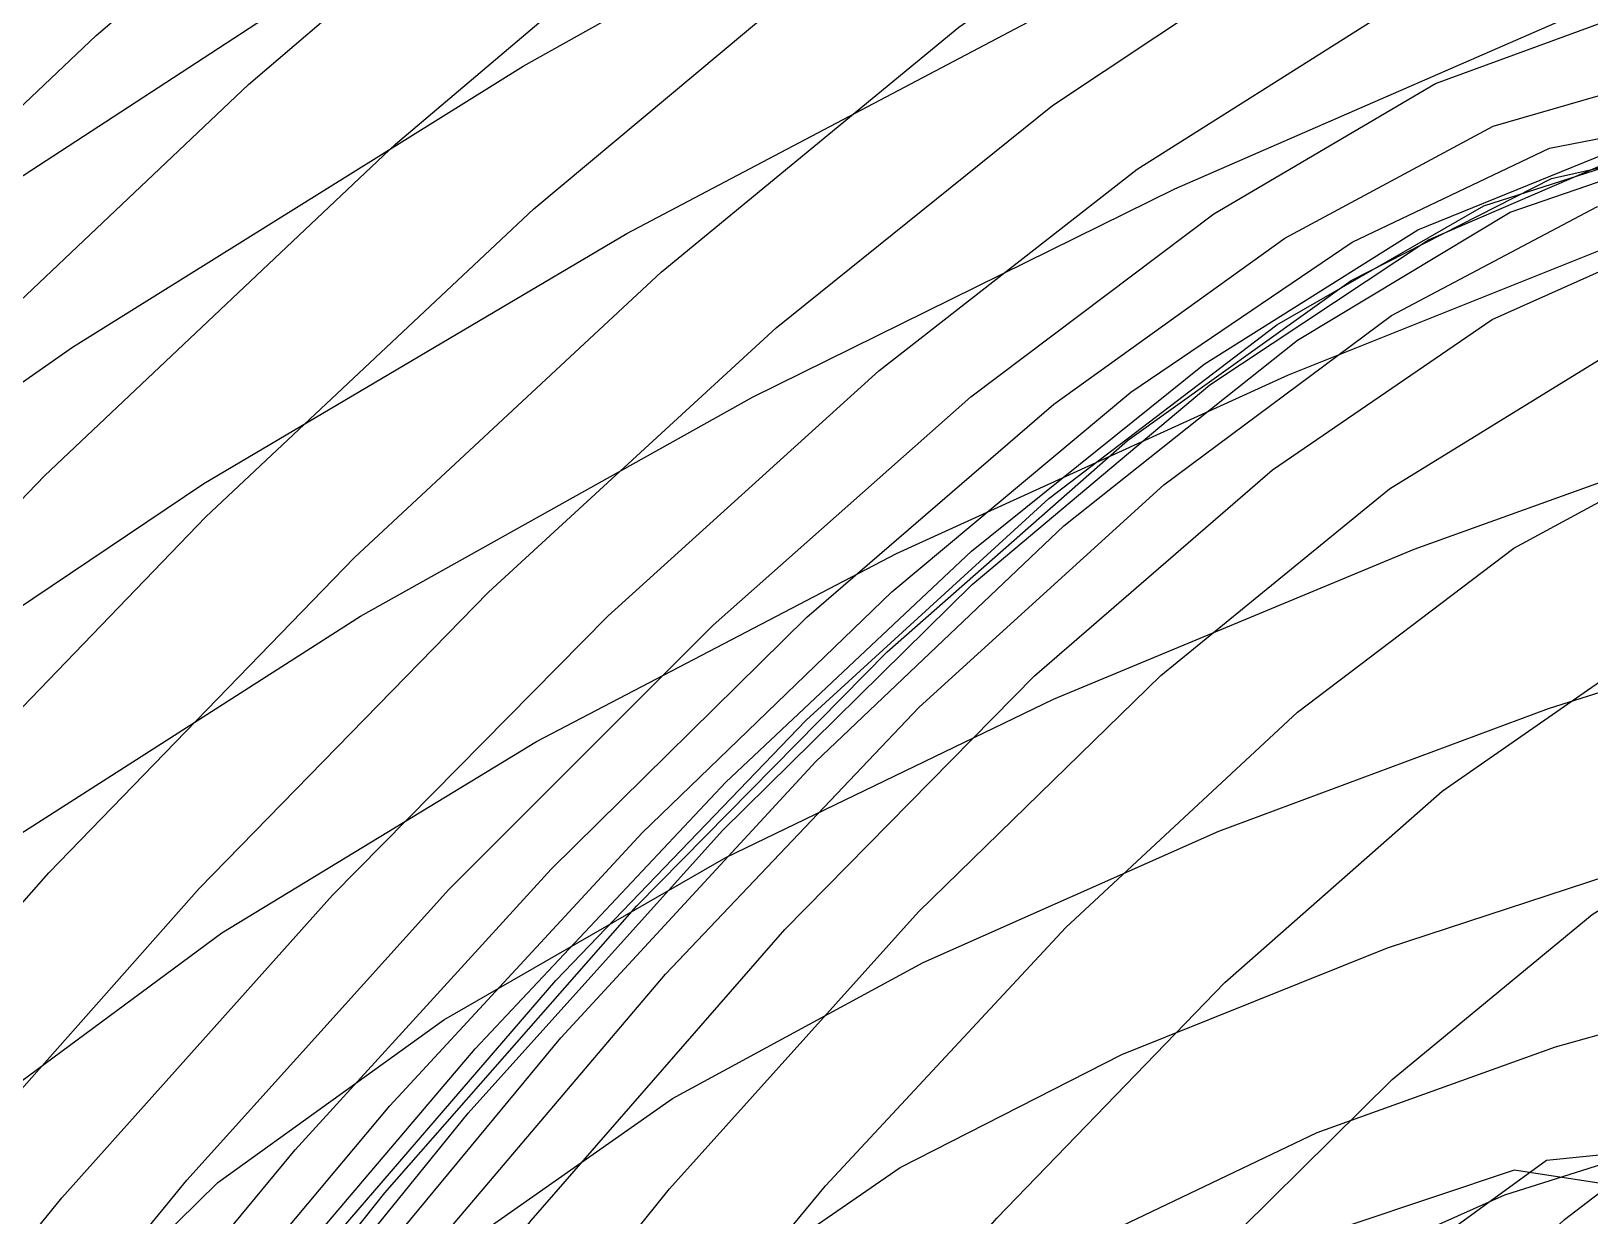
# Model space of a CAD drawing. Header units: metres. Extents: x 6 to 209, y 2 to 206.
# Drawn here: x 51.5 to 81.57, y 149.42 to 172.26 of the extents above; entities that cross this region are included whole.
import ezdxf

# ---------------------------------------------------------------- set-up
doc = ezdxf.new("R2010")
doc.units = ezdxf.units.M

msp = doc.modelspace()

# ---------------------------------------------------------------- linework, layer by layer
for points in [[(50.317, 168.8171), (59.4708, 174.7815), (69.0111, 180.3802), (78.6, 185.4128), (87.9047, 189.6866), (96.6093, 193.0233), (104.4259, 195.2654), (111.1044, 196.2827), (116.4417, 195.9768), (120.2881, 194.2857), (122.5527, 191.1866), (123.2059, 186.6971), (122.2805, 180.8764), (119.8697, 173.823), (116.1234, 165.6734), (111.2425, 156.5974), (105.4709, 146.7938), (99.0867, 136.4843), (92.3912, 125.9068), (85.6979, 115.308), (79.3208, 104.9361), (73.5621, 95.0327)], [(45.0834, 164.9166), (52.7511, 172.1771), (60.4919, 178.8136), (68.0463, 184.5767), (75.1713, 189.2392), (81.6484, 192.604), (87.2912, 194.5114), (91.9515, 194.8454), (95.524, 193.538), (97.9495, 190.5719), (99.2162, 185.9821), (99.3595, 179.855), (98.4597, 172.3259), (96.6388, 163.5751), (94.0548, 153.8222), (90.8955, 143.319), (87.3708, 132.3415), (83.7047, 121.1809), (80.1259, 110.1344), (76.8594, 99.4949)], [(44.3765, 160.6321), (52.2918, 166.1702), (60.9871, 171.5871), (70.1465, 176.7053), (79.4433, 181.3459), (88.5522, 185.3346), (97.1602, 188.5079), (104.9781, 190.7193), (111.7504, 191.8446), (117.2644, 191.7871), (121.3573, 190.4811), (123.9222, 187.8956), (124.9109, 184.0355), (124.336, 178.9426), (122.2696, 172.695), (118.8406, 165.4054), (114.2298, 157.218), (108.6623, 148.3046), (102.4002, 138.8595), (95.7315, 129.094), (88.9602, 119.2296), (82.3946, 109.4918), (76.3359, 100.1028)], [(48.461, 164.3908), (55.6884, 171.2344), (62.9124, 177.4032), (69.8943, 182.6628), (76.4138, 186.8024), (82.2757, 189.6432), (87.3169, 191.0444), (91.4115, 190.9088), (94.4746, 189.1866), (96.4652, 185.8777), (97.3863, 181.0319), (97.2847, 174.7482), (96.2479, 167.1717), (94.4009, 158.4887), (91.9004, 148.9216), (88.9284, 138.7209), (85.6853, 128.158), (82.3815, 117.5154), (79.2293, 107.0784), (76.4344, 97.125)], [(45.1382, 156.8096), (51.7531, 163.6868), (58.5278, 170.0835), (65.2333, 175.7634), (71.6518, 180.508), (77.5848, 184.124), (82.8592, 186.4508), (87.3338, 187.3664), (90.9031, 186.792), (93.501, 184.695), (95.1022, 181.091), (95.7226, 176.0432), (95.4181, 169.6612), (94.2815, 162.0975), (92.4388, 153.5426), (90.0439, 144.2191), (87.272, 134.3745), (84.3127, 124.2728), (81.3627, 114.1866), (78.6178, 104.3875), (76.265, 95.1374)], [(47.4984, 158.6178), (54.8299, 163.5364), (62.9884, 168.3636), (71.6763, 172.9465), (80.5821, 177.1291), (89.3918, 180.7576), (97.7997, 183.6861), (105.5195, 185.7819), (112.2943, 186.9303), (117.9054, 187.0394), (122.1802, 186.0436), (124.9981, 183.9067), (126.2944, 180.6237), (126.0626, 176.2221), (124.3541, 170.7615), (121.2762, 164.3326), (116.988, 157.0548), (111.6943, 149.0734), (105.6377, 140.555), (99.0902, 131.6832), (92.3421, 122.6526), (85.6923, 113.6636), (79.4361, 104.9158), (73.8551, 96.6026)], [(48.6199, 156.4197), (54.8656, 162.8931), (61.1974, 168.837), (67.4044, 174.0294), (73.2886, 178.2676), (78.6719, 181.3759), (83.4019, 183.2116), (87.3572, 183.6707), (90.4507, 182.6915), (92.6328, 180.2577), (93.8921, 176.3988), (94.2553, 171.1901), (93.7855, 164.75), (92.5793, 157.2368), (90.7626, 148.8435), (88.4851, 139.7914), (85.9149, 130.3235), (83.2308, 120.6958), (80.6159, 111.1696), (78.25, 102.0024)], [(51.1392, 156.6865), (57.848, 160.983), (65.4148, 165.2044), (73.5628, 169.2222), (81.9987, 172.904), (90.4233, 176.1178), (98.5419, 178.7371), (106.0748, 180.6452), (112.7673, 181.7395), (118.3984, 181.9359), (122.789, 181.1717), (125.8077, 179.4089), (127.3754, 176.6358), (127.4682, 172.8684), (126.1178, 168.1505), (123.4102, 162.5531), (119.4825, 156.1728), (114.5174, 149.1295), (108.7368, 141.5629), (102.3934, 133.6287), (95.7613, 125.4943), (89.1259, 117.3335), (82.7735, 109.322), (76.9804, 101.6314)], [(46.166, 149.6005), (51.8373, 156.0315), (57.7327, 162.1107), (63.6507, 167.6164), (69.397, 172.3406), (74.7919, 176.0964), (79.6758, 178.7243), (83.915, 180.0989), (87.4056, 180.1327), (90.0773, 178.7804), (91.8945, 176.0402), (92.858, 171.9544), (93.0035, 166.6088), (92.3999, 160.1296), (91.1466, 152.6797), (89.3683, 144.4536), (87.211, 135.671), (84.8349, 126.5694), (82.4089, 117.3968), (80.1033, 108.4033), (78.0833, 99.8329)], [(49.3141, 149.6144), (54.7389, 155.7305), (60.3192, 161.4426), (65.8671, 166.5402), (71.2035, 170.8284), (76.1646, 174.1346), (80.6076, 176.3148), (84.415, 177.2593), (87.4987, 176.8961), (89.8025, 175.1947), (91.3038, 172.1667), (92.0133, 167.8663), (91.9747, 162.3887), (91.2618, 155.8673), (89.9759, 148.4691), (88.2409, 140.3901), (86.1986, 131.8479), (84.0026, 123.0756), (81.8124, 114.3134), (79.7871, 105.8013), (78.0786, 97.7707)], [(47.1506, 143.6783), (52.0907, 149.7611), (57.3071, 155.5995), (62.619, 160.9833), (67.8502, 165.7119), (72.8347, 169.6023), (77.4229, 172.4947), (81.4861, 174.2593), (84.9214, 174.8004), (87.6543, 174.0607), (89.6411, 172.0231), (90.8702, 168.7118), (91.3615, 164.1922), (91.1655, 158.5687), (90.3607, 151.9815), (89.05, 144.6022), (87.3567, 136.6283), (85.4192, 128.2767), (83.3855, 119.7767), (81.407, 111.3621), (79.6329, 103.2642)], [(50.201, 151.2015), (55.1722, 154.8703), (61.2435, 158.5651), (68.1882, 162.1885), (75.7521, 165.6356), (83.6624, 168.7973), (91.6372, 171.5637), (99.3955, 173.8285)], [(49.6633, 144.1963), (54.5024, 150.1033), (59.5562, 155.7083), (64.6523, 160.8075), (69.624, 165.2087), (74.3165, 168.739), (78.5922, 171.2503), (82.3349, 172.6253), (85.4539, 172.7816), (87.8868, 171.6749), (89.6011, 169.3012), (90.595, 165.6967), (90.8967, 160.9378), (90.5633, 155.1382), (89.6774, 148.4453), (88.3443, 141.0361), (86.6871, 133.1107), (84.8417, 124.8864), (82.9517, 116.5902), (81.1619, 108.4514), (79.6133, 100.6941)], [(47.3557, 138.9786), (51.8082, 144.9105), (56.5882, 150.6876), (61.5276, 156.1037), (66.4605, 160.96), (71.2281, 165.0713), (75.685, 168.2732), (79.7036, 170.4281), (83.1783, 171.4301), (86.0296, 171.2089), (88.2055, 169.733), (89.6837, 167.0107), (90.4716, 163.0907), (90.6052, 158.0602), (90.1479, 152.0428), (89.1871, 145.1944), (87.8305, 137.6979), (86.2021, 129.7578), (84.4363, 121.5933), (82.6735, 113.4306), (81.0534, 105.4961), (79.7101, 98.0088)], [(49.1636, 139.9419), (53.6516, 145.8479), (58.413, 151.5359), (63.2829, 156.8012), (68.1001, 161.4481), (72.7122, 165.2973), (76.9815, 168.1921), (80.7891, 170.0039), (84.039, 170.6378), (86.6611, 170.0351), (88.6135, 168.1768), (89.8833, 165.0838), (90.4865, 160.8172), (90.4671, 155.4761), (89.8948, 149.1947), (88.8619, 142.1382), (87.4797, 134.4972), (85.8735, 126.4818), (84.1775, 118.3143), (82.5297, 110.2223), (81.0661, 102.4307)], [(47.7605, 134.2362), (52.1131, 140.6566), (56.819, 146.935), (61.7134, 152.8476), (66.6322, 158.1777), (71.4185, 162.7233), (75.9279, 166.3045), (80.0331, 168.7701), (83.6284, 170.0031), (86.6329, 169.9248), (88.993, 168.4987), (90.6843, 165.7313), (91.7111, 161.6728), (92.1063, 156.4155), (91.9295, 150.0912), (91.2641, 142.8669), (90.2139, 134.9394), (88.8984, 126.5287), (87.448, 117.871), (85.999, 109.2111), (84.6871, 100.7934)], [(47.8556, 136.3511), (52.1612, 142.4312), (56.8033, 148.3686), (61.619, 153.9516), (66.4467, 158.9753), (71.1316, 163.2487), (75.5312, 166.6019), (79.5205, 168.8918), (82.9955, 170.0081), (85.877, 169.8766), (88.1128, 168.4628), (89.6794, 165.7734), (90.5821, 161.8563), (90.8542, 156.7991), (90.5557, 150.7271), (89.7699, 143.7988), (88.6005, 136.2012), (87.1666, 128.1432), (85.5985, 119.8492), (84.0317, 111.5517), (82.6018, 103.4831)], [(49.13, 137.7278), (53.5803, 143.9016), (58.3189, 149.8614), (63.1822, 155.3928), (68.0094, 160.2906), (72.6487, 164.3664), (76.9621, 167.4552), (80.8303, 169.4214), (84.1567, 170.1641), (86.8703, 169.6207), (88.9278, 167.7695), (90.3149, 164.631), (91.0459, 160.2676), (91.1631, 154.7814), (90.7344, 148.3116), (89.8504, 141.03), (88.6204, 133.135), (87.168, 124.8455), (85.6258, 116.3937), (84.1303, 108.0172), (82.816, 99.9513)], [(50.5105, 139.1887), (55.0996, 145.4362), (59.9279, 151.3948), (64.8311, 156.8483), (69.65, 161.5922), (74.2359, 165.4414), (78.4557, 168.2372), (82.1967, 169.8524), (85.3696, 170.1966), (87.912, 169.2198), (89.7898, 166.9138), (90.9979, 163.3139), (91.5601, 158.4973), (91.5273, 152.581), (90.9754, 145.7184), (90.0019, 138.0942), (88.7216, 129.9181), (87.262, 121.4185), (85.7578, 112.8346), (84.3458, 104.4083), (83.159, 96.3766)], [(50.7283, 141.0973), (55.2826, 147.0102), (60.0596, 152.6389), (64.8963, 157.7788), (69.6353, 162.2369), (74.1295, 165.8385), (78.2475, 168.4339), (81.8784, 169.9035), (84.9346, 170.1626), (87.3553, 169.1646), (89.1078, 166.9028), (90.1882, 163.4114), (90.6212, 158.7645), (90.4588, 153.0736), (89.7773, 146.485), (88.6745, 139.174), (87.2656, 131.3402), (85.678, 123.2003), (84.0464, 114.9813), (82.5074, 106.913), (81.1938, 99.2202)], [(49.5483, 135.5672), (54.0319, 142.0305), (58.8165, 148.2759), (63.7369, 154.0788), (68.6312, 159.2244), (73.3463, 163.5155), (77.7431, 166.7796), (81.7013, 168.875), (85.1234, 169.6963), (87.9376, 169.1783), (90.0999, 167.2988), (91.5954, 164.0793), (92.438, 159.5853), (92.6696, 153.9238), (92.3576, 147.2403), (91.5923, 139.7143), (90.4826, 131.5528), (89.1517, 122.9843), (87.7318, 114.2506), (86.3586, 105.5991), (85.1662, 97.2746)], [(47.6127, 130.2767), (51.7683, 136.7674), (56.3323, 143.1919), (61.142, 149.323), (66.0342, 154.9384), (70.8509, 159.8282), (75.4444, 163.8026), (79.6829, 166.6988), (83.4543, 168.387), (86.6704, 168.7753), (89.2691, 167.8128), (91.2165, 165.4924), (92.5075, 161.8509), (93.1652, 156.9682), (93.2396, 150.9651), (92.8054, 143.9993), (91.9583, 136.2602), (90.8109, 127.963), (89.4885, 119.3413), (88.123, 110.6395), (86.8485, 102.1046)], [(50.2353, 131.2954), (54.466, 137.725), (59.046, 144.0139), (63.8149, 149.9378), (68.6137, 155.28), (73.2903, 159.8386), (77.7046, 163.4345), (81.7335, 165.9172), (85.2748, 167.1708), (88.2505, 167.1181), (90.609, 165.7237), (92.3264, 162.9955), (93.4073, 158.9851), (93.8833, 153.7856), (93.8117, 147.5298), (93.2729, 140.3849), (92.3664, 132.5475), (91.2069, 124.2375), (89.9193, 115.6899), (88.6339, 107.1478), (87.4804, 98.854)], [(49.622, 125.8125), (53.4148, 132.0641), (57.6487, 138.3237), (62.1703, 144.3718), (66.8239, 149.9908), (71.4573, 154.9731), (75.9266, 159.1288), (80.1012, 162.2918), (83.8686, 164.3265), (87.1375, 165.1327), (89.8408, 164.649), (91.9379, 162.8555), (93.4149, 159.7751), (94.2853, 155.4723), (94.5883, 150.0521), (94.3871, 143.656), (93.7659, 136.4578), (92.8261, 128.6576), (91.6823, 120.4757), (90.457, 112.1446), (89.2762, 103.9016)], [(50.2296, 144.0393), (51.9789, 146.9889), (55.0975, 150.0593), (59.4607, 153.1943), (64.9017, 156.3268), (71.218, 159.3806), (78.1785, 162.2728), (85.5319, 164.9166)], [(50.0772, 120.5424), (53.3454, 126.4372), (57.1293, 132.4772), (61.2866, 138.4534), (65.6694, 144.1545), (70.1296, 149.3735), (74.5238, 153.9162), (78.7188, 157.607), (82.5954, 160.2963), (86.0529, 161.8651), (89.0119, 162.2299), (91.417, 161.3457), (93.2381, 159.2079), (94.471, 155.8527), (95.1371, 151.356), (95.2818, 145.8314), (94.9723, 139.4262), (94.2947, 132.3167), (93.3502, 124.7025), (92.2506, 116.7995), (91.1139, 108.8332), (90.0593, 101.0309)], [(82.3771, 128.6881), (75.5232, 130.5179), (69.4416, 132.4344), (64.3269, 134.4581), (60.3405, 136.6029), (57.6049, 138.8746), (56.2, 141.27), (56.1596, 143.7761), (57.4708, 146.3698), (60.0744, 149.0185), (63.867, 151.6799), (68.7047, 154.3037), (74.4083, 156.8323), (80.7696, 159.2028), (87.559, 161.3489)], [(49.6898, 110.7714), (51.6898, 115.7081), (54.3735, 121.086), (57.6259, 126.7267), (61.319, 132.4379), (65.3168, 138.0204), (69.4796, 143.2749), (73.6692, 148.0095), (77.754, 152.0459), (81.6129, 155.2266), (85.1397, 157.4198), (88.2465, 158.5248), (90.8667, 158.4754), (92.9562, 157.2426), (94.4954, 154.8358), (95.4886, 151.3026), (95.9637, 146.7278), (95.9706, 141.2301), (95.5785, 134.9588), (94.8732, 128.0883), (93.953, 120.813), (92.9249, 113.3401), (91.8998, 105.8833), (90.9883, 98.6553)], [(87.5303, 128.3142), (81.1438, 130.3584), (75.4054, 132.4355), (70.5036, 134.555), (66.5983, 136.7226), (63.8145, 138.9388), (62.2389, 141.1986), (61.9162, 143.4907), (62.8476, 145.7971), (64.9911, 148.0933), (68.2628, 150.3485), (72.54, 152.5262), (77.6652, 154.5848), (83.4524, 156.479)], [(86.2605, 129.9508), (80.8753, 132.2023), (76.2084, 134.4437), (72.4167, 136.6716), (69.6264, 138.8805), (67.9292, 141.0617), (67.3785, 143.2037), (67.9876, 145.2911), (69.7295, 147.3053), (72.5376, 149.2242), (76.3082, 151.0223), (80.9041, 152.6717), (86.1594, 154.1422)], [(52.4883, 103.6985), (53.0963, 107.2815), (54.4756, 111.5055), (56.5481, 116.2381), (59.2172, 121.325), (62.3723, 126.5955), (65.8921, 131.868), (69.6492, 136.9571), (73.515, 141.6799), (77.3635, 145.8622), (81.0766, 149.3452), (84.5471, 151.991)], [(85.8329, 131.7719), (81.4051, 134.1616), (77.7436, 136.487), (74.975, 138.7353), (73.1944, 140.8932), (72.4624, 142.9469), (72.8026, 144.882), (74.2008, 146.6833), (76.6057, 148.335), (79.9304, 149.8203), (84.0557, 151.1224)], [(133.5228, 97.7793), (127.3341, 105.9553), (121.0978, 114.2328), (114.9136, 122.2966), (108.8809, 129.8392), (103.0954, 136.5715), (97.6476, 142.2336), (92.6203, 146.6039), (88.0863, 149.5075), (84.107, 150.8224), (80.7311, 150.4839), (77.9934, 148.4873), (75.9144, 144.8882), (74.5002, 139.8007), (73.7426, 133.3934), (73.6203, 125.8835), (74.0996, 117.5295), (75.1361, 108.622), (76.6764, 99.4732)], [(131.5394, 101.5146), (124.8678, 109.581), (118.1834, 117.6403), (111.6017, 125.3793), (105.236, 132.4964), (99.1946, 138.7123), (93.578, 143.7805), (88.4759, 147.4959), (83.9655, 149.7025), (80.1093, 150.2992), (76.9538, 149.2435), (74.5284, 146.5532), (72.8453, 142.306), (71.8996, 136.6368), (71.6696, 129.7334), (72.1187, 121.8296), (73.1963, 113.1971), (74.8404, 104.1362)]]:
    msp.add_lwpolyline(points)

doc.saveas('drawing.dxf')
